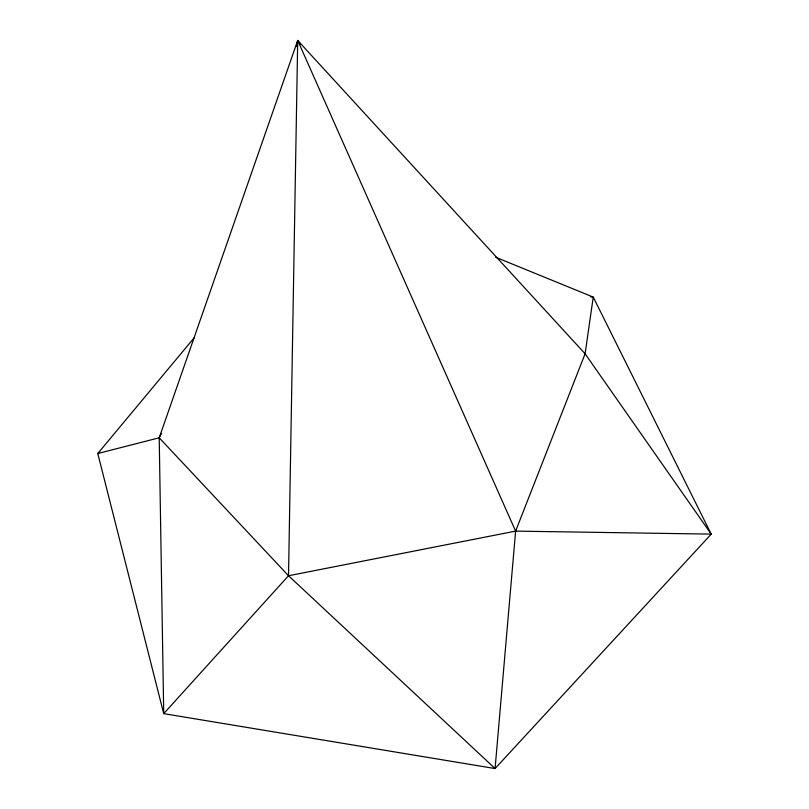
<?xml version="1.0" encoding="UTF-8"?>
<svg xmlns="http://www.w3.org/2000/svg" width="809" height="809" viewBox="0 0 809 809"><rect width="100%" height="100%" fill="white"/><g stroke="black" fill="none" stroke-linecap="round" stroke-linejoin="round"><path stroke-width="1.21" d="M300.736 44.475L297.702 40.45L159.211 437.79L163.721 713.639L288.52 575.745L297.702 40.45L585.099 353.776L711.222 534.122L495.078 768.55L163.721 713.639L97.778 453.525L194.463 337.444M495.634 257.232L593.24 297.095L585.099 353.776L515.616 531.119L495.078 768.55L288.52 575.745L159.211 437.79L97.778 453.525L99.669 451.857M296.327 46.598L297.702 40.45L515.616 531.119L711.222 534.122L593.24 297.095L590.732 296.842M159.211 437.79L161.588 433.341M288.52 575.745L515.616 531.119"/></g></svg>
